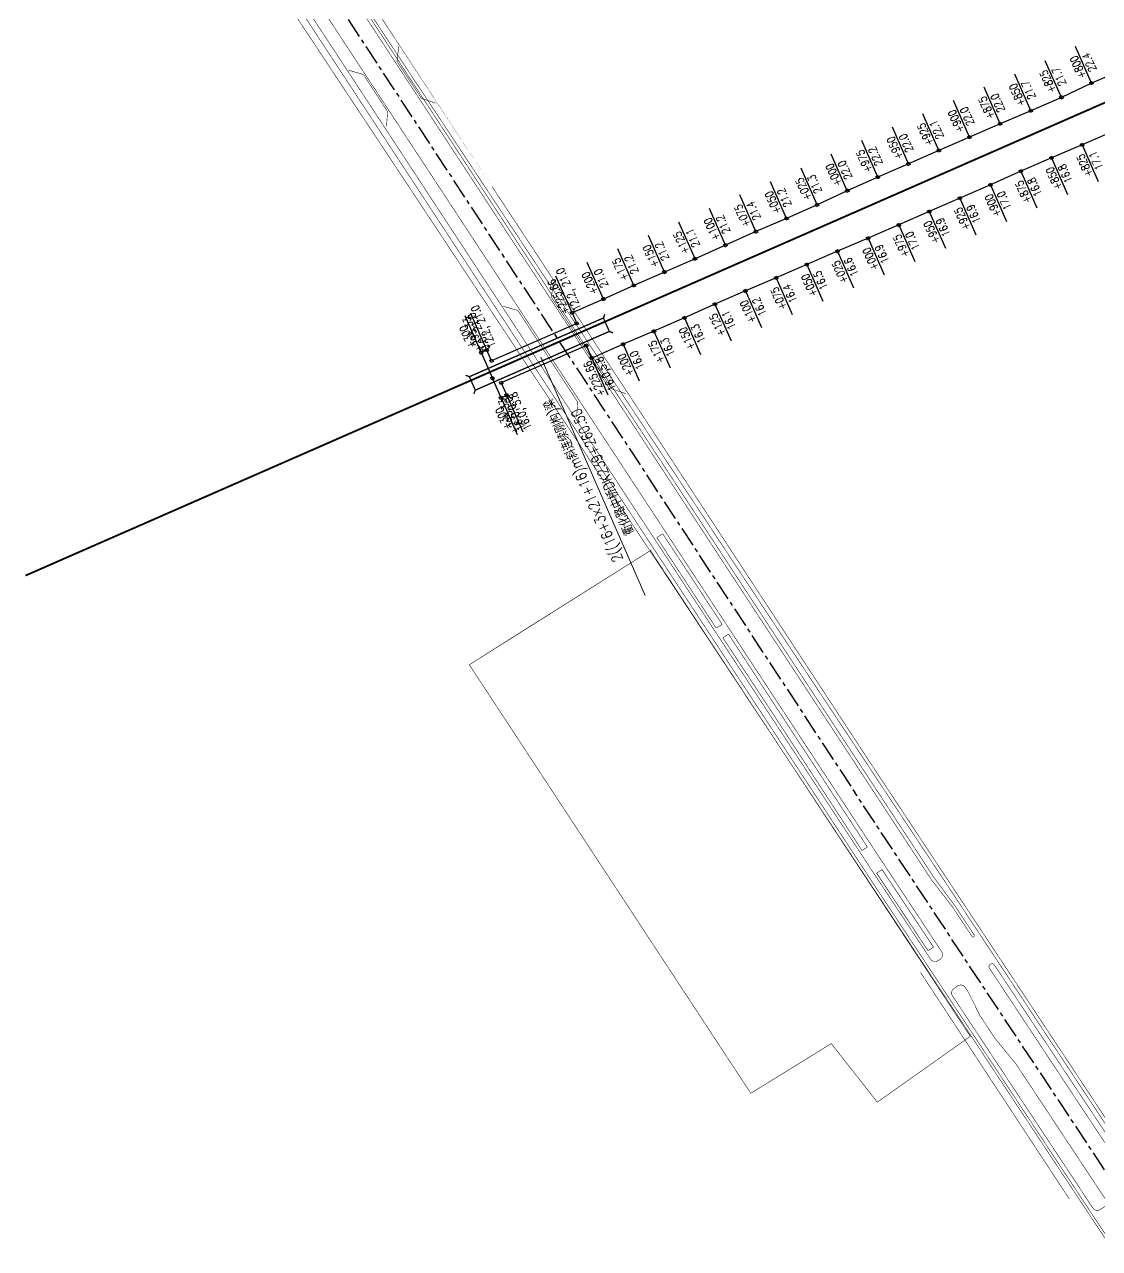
# Model space of a CAD drawing. Extents: x 10519 to 17598, y -625 to 2857.
# Drawn here: x 11563 to 12368, y 953 to 1870 of the extents above; entities that cross this region are included whole.
import ezdxf
from ezdxf.enums import TextEntityAlignment as Align

# ---------------------------------------------------------------- set-up
doc = ezdxf.new("R2010")
doc.units = 0
doc.header["$MEASUREMENT"] = 0
doc.linetypes.add('CENTER', pattern=[2, 1.25, -0.25, 0.25, -0.25])
doc.linetypes.add('CENTERX2', pattern=[4, 2.5, -0.5, 0.5, -0.5])
for name, color, linetype in [('00000衢化东路中线', 1, 'CENTER'), ('00000道路边线', 2, 'CONTINUOUS'), ('0000铁路', 105, 'CONTINUOUS')]:
    doc.layers.add(name, color=color, linetype=linetype)
doc.styles.get("Standard").update_dxf_attribs({"font": 'txt8.shx', "width": 0.8, "bigfont": 'hz.shx'})

msp = doc.modelspace()

# ---------------------------------------------------------------- linework, layer by layer
at = {"layer": '00000衢化东路中线', "color": 6, "linetype": 'CENTERX2', "ltscale": 6}
for p in [(11687.09, 2054.65), (11687.09, 2054.65), (11687.09, 2054.65), (11687.09, 2054.65), (12742.82, 451.49), (12742.82, 451.49), (12742.82, 451.49), (12742.82, 451.49)]:
    msp.add_line(p, (12185.03, 1294.77), dxfattribs=at)
at = {"layer": '00000道路边线', "const_width": 0.4}
for points in [[(11877.13, 2151.13, 0.01026), (11852.78, 2137.09, -0.086815), (12072.86, 2222.57, -0.416152), (12090.53, 2210.7), (12092.66, 2199.64), (12090.53, 2210.7, 0.416152), (12072.86, 2222.57, 0.086815), (11852.78, 2137.09), (11757.43, 2079.46), (11852.78, 2137.09), (11731.57, 2063.83), (11852.78, 2137.09), (11730.88, 2063.41, 0.426258), (11722.96, 2028.21), (12385.43, 1027.18, 0.414219), (12420.07, 1020.13), (12791.91, 1266.22, 0.558152), (12791.1, 1291.74), (12579.32, 1413.18)], [(11563.61, 1964.64), (11651.42, 2017.72, -0.403535), (11685.26, 2010.03), (11868.2, 1730.96), (12038.15, 1471.7), (12140.75, 1315.19), (12195.3, 1231.98)], [(12192.82, 1262.2), (11728.73, 1969.24, 0.414041), (11723.19, 1970.39), (11721.94, 1969.57, 0.414214), (11720.79, 1964.03), (12199.06, 1234.45)], [(12192.82, 1262.2), (12250.19, 1175.28, -0.414214), (12249.06, 1169.74), (12247.39, 1168.64, -0.414214), (12241.85, 1169.77), (12199.06, 1234.45)], [(11563.61, 155.12), (12484.84, 764.36), (12484.85, 764.4, 0.414262), (12490.78, 793.5), (12479.31, 810.83), (12469.24, 826.05), (12444.47, 863.49, 0.066139), (12439.28, 869.45), (12429.17, 878.36), (12195.26, 1231.93), (12349.57, 998.68), (12429.17, 878.36), (12195.26, 1231.93)], [(12242.6, 1229.13), (12257.98, 1209.33), (12272.92, 1186.73, 0.414214), (12274.31, 1186.44), (12274.31, 1186.44, 0.414214), (12274.59, 1187.83)], [(12391.51, 1011.51), (12312.6, 1130.78), (12289.68, 1165.44, 0.414214), (12286.91, 1166), (12286.49, 1165.73, 0.414214), (12285.93, 1162.95), (12308.85, 1128.3), (12387.76, 1009.03, 0.414214), (12390.53, 1008.46), (12390.95, 1008.74, 0.414214), (12391.51, 1011.51)]]:
    msp.add_lwpolyline(points, format="xyb", dxfattribs=at)
for points in [[(11913.41, 1748.63), (11749.09, 1999.29)], [(11868.2, 1730.96), (11705.93, 1978.49)], [(12038.15, 1471.7), (11868.2, 1730.96)], [(11896.22, 1390.42), (12031.97, 1476.04), (12271.62, 1111.91), (12201.93, 1062.59), (12167.42, 1106.47), (12107.13, 1069.23)], [(11896.22, 1390.42), (12031.97, 1476.04), (12271.62, 1111.91), (12201.93, 1062.59), (12167.42, 1106.47), (12107.13, 1069.23)], [(11896.76, 1390.93), (12032.73, 1476.52)], [(12140.75, 1315.19), (12038.15, 1471.7)], [(12195.3, 1231.98), (12140.75, 1315.19)]]:
    msp.add_lwpolyline(points, close=True, dxfattribs=at)
for points in [[(11692.32, 1988.44), (12352.79, 990.43), (12392.19, 930.89), (12467.3, 817.4), (12485.07, 790.53), (12480.36, 767.39), (11563.61, 161.11)], [(11747.18, 1983.97), (11751.95, 1977.6), (12242.55, 1229.21)], [(11749.75, 1985.52), (12214.57, 1276.46), (12244.69, 1230.5), (12259.64, 1210.43), (12274.59, 1187.83)], [(11843.45, 1854.16), (11841.98, 1842.75), (11860.36, 1815.03), (11870.92, 1811.39)], [(11843.45, 1854.16), (11841.98, 1842.75), (11860.36, 1815.03), (11870.92, 1811.39)], [(11843.45, 1854.16), (11841.98, 1842.75), (11860.36, 1815.03), (11870.92, 1811.39)], [(11805.84, 1836.07), (11816.88, 1832.85), (11835.02, 1804.97), (11834.14, 1793.83)], [(11805.84, 1836.07), (11816.88, 1832.85), (11835.02, 1804.97), (11834.14, 1793.83)], [(11805.84, 1836.07), (11816.88, 1832.85), (11835.02, 1804.97), (11834.14, 1793.83)], [(11805.84, 1836.07), (11816.88, 1832.85), (11835.02, 1804.97), (11834.14, 1793.83)], [(11805.84, 1836.07), (11816.88, 1832.85), (11835.02, 1804.97), (11834.14, 1793.83)], [(11913.41, 1748.63), (11966.57, 1667.9), (12067.96, 1513.34), (12198.32, 1314.44), (12386.55, 1030.02), (12420.84, 1023.04), (12386.52, 1030.02)], [(11959.21, 1677.28), (11957.75, 1665.87), (12002.83, 1597.3), (12013.39, 1593.66)], [(11921.61, 1659.19), (11932.64, 1655.97), (11977.49, 1587.24), (11976.61, 1576.1)], [(12041.15, 1488.6), (12036.72, 1485.77)], [(12081.22, 1417.9), (12085.67, 1420.71), (12041.15, 1488.6)], [(12036.72, 1485.77), (12081.22, 1417.9)], [(12090.45, 1413.4), (12086.2, 1410.68)], [(12131.95, 1349.72), (12090.45, 1413.4)], [(12086.2, 1410.68), (12123.54, 1354.01)], [(12123.54, 1354.01), (12190.46, 1251.23)], [(12194.53, 1253.83), (12131.95, 1349.72)], [(12190.46, 1251.23), (12194.53, 1253.83)], [(12201.36, 1234.41), (12229.63, 1191.72), (12230.02, 1190.96), (12233.72, 1185.46)], [(12244.06, 1178.68), (12205.52, 1236.88), (12201.38, 1234.24)], [(12201.38, 1234.24), (12208.47, 1223.57), (12239.88, 1176.2)], [(12244.11, 1178.68), (12224.8, 1207.83), (12205.5, 1236.99)], [(12235.32, 1183.14), (12235.76, 1182.27), (12239.9, 1176.29)], [(12239.88, 1176.2), (12244.06, 1178.68)], [(12234.34, 1159.77), (12345.77, 990.05)]]:
    msp.add_lwpolyline(points, dxfattribs=at)
msp.add_lwpolyline([(12305.87, 1091.13), (12373.06, 989.56, -0.414214), (12371.93, 984.01), (12369.01, 982.08, -0.414214), (12363.47, 983.21), (12258.26, 1142.25, -0.414214), (12259.39, 1147.79), (12262.3, 1149.72, -0.414214), (12267.85, 1148.6), (12270, 1145.34), (12278.95, 1127.28), (12289.99, 1110.6)], format="xyb", close=True, dxfattribs=at)
at = {"layer": '0000铁路'}
for p, q in [((12362.48, 1826.41, -145.26), (12350.44, 1853.89, -145.26)), ((12339.86, 1815.73, -145.26), (12327.82, 1843.21, -145.26)), ((12385.5, 1836.17, -145.26), (12362.48, 1826.41, -145.26)), ((12316.97, 1805.7, -145.26), (12304.92, 1833.17, -145.26)), ((12362.48, 1826.41, -145.26), (12339.86, 1815.73, -145.26)), ((12293.95, 1795.94, -145.26), (12281.91, 1823.41, -145.26)), ((12271.05, 1785.9, -145.26), (12259.01, 1813.38, -145.26)), ((12339.86, 1815.73, -145.26), (12316.97, 1805.7, -145.26)), ((12248.11, 1775.96, -145.26), (12236.07, 1803.43, -145.26)), ((12316.97, 1805.7, -145.26), (12293.95, 1795.94, -145.26)), ((12225.26, 1765.83, -145.26), (12213.21, 1793.31, -145.26)), ((12293.95, 1795.94, -145.26), (12271.05, 1785.9, -145.26)), ((12378.34, 1790.23, -145.26), (12355.44, 1780.2, -145.26)), ((12202.28, 1755.98, -145.26), (12190.24, 1783.45, -145.26)), ((12271.05, 1785.9, -145.26), (12248.11, 1775.96, -145.26)), ((12355.44, 1780.2, -145.26), (12332.42, 1770.44, -145.26)), ((12355.44, 1780.2, -145.26), (12367.48, 1752.72, -145.26)), ((12179.46, 1745.76, -145.26), (12167.42, 1773.23, -145.26)), ((12248.11, 1775.96, -145.26), (12225.26, 1765.83, -145.26)), ((12156.85, 1735.08, -145.26), (12144.8, 1762.56, -145.26)), ((12225.26, 1765.83, -145.26), (12202.28, 1755.98, -145.26)), ((12332.42, 1770.44, -145.26), (12309.52, 1760.4, -145.26)), ((12332.42, 1770.44, -145.26), (12344.46, 1742.96, -145.26)), ((12133.99, 1724.95, -145.26), (12121.95, 1752.43, -145.26)), ((12202.28, 1755.98, -145.26), (12179.46, 1745.76, -145.26)), ((12309.52, 1760.4, -145.26), (12286.71, 1750.18, -145.26)), ((12309.52, 1760.4, -145.26), (12321.57, 1732.92, -145.26)), ((12179.46, 1745.76, -145.26), (12156.85, 1735.08, -145.26)), ((12286.71, 1750.18, -145.26), (12263.77, 1740.24, -145.26)), ((12286.71, 1750.18, -145.26), (12298.75, 1722.7, -145.26)), ((12111.01, 1715.1, -145.26), (12098.97, 1742.58, -145.26)), ((12156.85, 1735.08, -145.26), (12133.99, 1724.95, -145.26)), ((12263.77, 1740.24, -145.26), (12240.87, 1730.2, -145.26)), ((12263.77, 1740.24, -145.26), (12275.81, 1712.76, -145.26)), ((12088.2, 1704.88, -145.26), (12076.15, 1732.36, -145.26)), ((12133.99, 1724.95, -145.26), (12111.01, 1715.1, -145.26)), ((12240.87, 1730.2, -145.26), (12218.02, 1720.07, -145.26)), ((12240.87, 1730.2, -145.26), (12252.92, 1702.72, -145.26)), ((12065.34, 1694.75, -145.26), (12053.3, 1722.23, -145.26)), ((12218.02, 1720.07, -145.26), (12195.08, 1710.13, -145.26)), ((12218.02, 1720.07, -145.26), (12230.06, 1692.6, -145.26)), ((12042.4, 1684.81, -145.26), (12030.36, 1712.29, -145.26)), ((12111.01, 1715.1, -145.26), (12088.2, 1704.88, -145.26)), ((12195.08, 1710.13, -145.26), (12172.06, 1700.37, -145.26)), ((12195.08, 1710.13, -145.26), (12207.12, 1682.65, -145.26)), ((12019.5, 1674.77, -145.26), (12007.46, 1702.25, -145.26)), ((12088.2, 1704.88, -145.26), (12065.34, 1694.75, -145.26)), ((12172.06, 1700.37, -145.26), (12149.12, 1690.42, -145.26)), ((12172.06, 1700.37, -145.26), (12184.1, 1672.89, -145.26)), ((11996.69, 1664.56, -145.26), (11984.64, 1692.03, -145.26)), ((12065.34, 1694.75, -145.26), (12042.4, 1684.81, -145.26)), ((12149.12, 1690.42, -145.26), (12126.19, 1680.48, -145.26)), ((12149.12, 1690.42, -145.26), (12161.17, 1662.95, -145.26)), ((11973.19, 1654.25, -145.26), (11961.14, 1681.73, -145.26)), ((12042.4, 1684.81, -145.26), (12019.5, 1674.77, -145.26)), ((12126.19, 1680.48, -145.26), (12103.21, 1670.63, -145.26)), ((12126.19, 1680.48, -145.26), (12138.23, 1653, -145.26)), ((12019.5, 1674.77, -145.26), (11996.69, 1664.56, -145.26)), ((12103.21, 1670.63, -145.26), (12080.27, 1660.68, -145.26)), ((12103.21, 1670.63, -145.26), (12115.25, 1643.15, -145.26)), ((11996.69, 1664.56, -145.26), (11973.19, 1654.25, -145.26)), ((12080.27, 1660.68, -145.26), (12057.45, 1650.46, -145.26)), ((12080.27, 1660.68, -145.26), (12092.31, 1633.21, -145.26)), ((11905.11, 1624.42, -145.26), (11893.06, 1651.89, -145.26)), ((11909.37, 1626.28, -145.26), (11897.32, 1653.76, -145.26)), ((11973.19, 1654.25, -145.26), (11976.71, 1646.19, -145.26)), ((11976.71, 1646.19, -145.26), (11912.91, 1618.23, -145.26)), ((12057.45, 1650.46, -145.26), (12034.56, 1640.43, -145.26)), ((12057.45, 1650.46, -145.26), (12069.5, 1622.99, -145.26)), ((12034.56, 1640.43, -145.26), (12011.54, 1630.67, -145.26)), ((12034.56, 1640.43, -145.26), (12046.6, 1612.95, -145.26)), ((11909.37, 1626.28, -145.26), (11905.11, 1624.42, -145.26)), ((11905.11, 1624.42, -145.26), (11913.53, 1605.18, -145.26)), ((11912.91, 1618.23, -145.26), (11909.37, 1626.28, -145.26)), ((11983.93, 1629.7, -145.26), (11920.13, 1601.74, -145.26)), ((11988.04, 1620.37, -145.26), (11983.93, 1629.7, -145.26)), ((12011.54, 1630.67, -145.26), (11988.04, 1620.37, -145.26)), ((12011.54, 1630.67, -145.26), (12023.58, 1603.19, -145.26)), ((11988.04, 1620.37, -145.26), (12000.08, 1592.89, -145.26)), ((11919.96, 1590.53, -145.26), (11913.53, 1605.18, -145.26)), ((11920.13, 1601.74, -145.26), (11924.22, 1592.39, -145.26)), ((11924.22, 1592.39, -145.26), (11919.96, 1590.53, -145.26)), ((11919.96, 1590.53, -145.26), (11932, 1563.05, -145.26)), ((11924.22, 1592.39, -145.26), (11936.26, 1564.92, -145.26))]:
    msp.add_line(p, q, dxfattribs=at)
at = {"layer": '0000铁路', "lineweight": 0}
msp.add_line((11949.71, 1621.03, -145.26), (12027.98, 1442.44, -145.26), dxfattribs=at)
at = {"layer": '0000铁路', "linetype": 'Continuous', "ltscale": 2, "elevation": -145.26}
for points in [[(12361.97, 1825.09), (12361.16, 1826.92), (12362.99, 1827.73), (12363.8, 1825.9), (12361.97, 1825.09)], [(12339.35, 1814.42), (12338.55, 1816.25), (12340.38, 1817.05), (12341.18, 1815.22), (12339.35, 1814.42)], [(12316.45, 1804.38), (12315.65, 1806.21), (12317.48, 1807.01), (12318.28, 1805.18), (12316.45, 1804.38)], [(12293.43, 1794.62), (12292.63, 1796.45), (12294.46, 1797.25), (12295.27, 1795.42), (12293.43, 1794.62)], [(12270.54, 1784.58), (12269.73, 1786.42), (12271.57, 1787.22), (12272.37, 1785.39), (12270.54, 1784.58)], [(12354.93, 1778.88), (12354.12, 1780.71), (12355.95, 1781.51), (12356.76, 1779.68), (12354.93, 1778.88)], [(12247.6, 1774.64), (12246.8, 1776.47), (12248.63, 1777.27), (12249.43, 1775.44), (12247.6, 1774.64)], [(12331.91, 1769.12), (12331.1, 1770.95), (12332.94, 1771.75), (12333.74, 1769.92), (12331.91, 1769.12)], [(12224.74, 1764.51), (12223.94, 1766.34), (12225.77, 1767.15), (12226.57, 1765.31), (12224.74, 1764.51)], [(12309.01, 1759.08), (12308.21, 1760.91), (12310.04, 1761.72), (12310.84, 1759.89), (12309.01, 1759.08)], [(12201.77, 1754.66), (12200.96, 1756.49), (12202.79, 1757.29), (12203.6, 1755.46), (12201.77, 1754.66)], [(12178.95, 1744.44), (12178.15, 1746.27), (12179.98, 1747.07), (12180.78, 1745.24), (12178.95, 1744.44)], [(12286.19, 1748.86), (12285.39, 1750.7), (12287.22, 1751.5), (12288.03, 1749.67), (12286.19, 1748.86)], [(12156.33, 1733.76), (12155.53, 1735.6), (12157.36, 1736.4), (12158.16, 1734.57), (12156.33, 1733.76)], [(12263.26, 1738.92), (12262.45, 1740.75), (12264.28, 1741.55), (12265.09, 1739.72), (12263.26, 1738.92)], [(12133.48, 1723.64), (12132.67, 1725.47), (12134.5, 1726.27), (12135.31, 1724.44), (12133.48, 1723.64)], [(12240.36, 1728.88), (12239.56, 1730.72), (12241.39, 1731.52), (12242.19, 1729.69), (12240.36, 1728.88)], [(12110.5, 1713.78), (12109.69, 1715.62), (12111.53, 1716.42), (12112.33, 1714.59), (12110.5, 1713.78)], [(12217.5, 1718.76), (12216.7, 1720.59), (12218.53, 1721.39), (12219.33, 1719.56), (12217.5, 1718.76)], [(12194.56, 1708.81), (12193.76, 1710.64), (12195.59, 1711.45), (12196.4, 1709.62), (12194.56, 1708.81)], [(12087.68, 1703.56), (12086.88, 1705.4), (12088.71, 1706.2), (12089.51, 1704.37), (12087.68, 1703.56)], [(12171.55, 1699.05), (12170.74, 1700.88), (12172.58, 1701.69), (12173.38, 1699.85), (12171.55, 1699.05)], [(12064.82, 1693.44), (12064.02, 1695.27), (12065.85, 1696.07), (12066.66, 1694.24), (12064.82, 1693.44)], [(12148.61, 1689.11), (12147.81, 1690.94), (12149.64, 1691.74), (12150.44, 1689.91), (12148.61, 1689.11)], [(12041.89, 1683.49), (12041.08, 1685.32), (12042.92, 1686.13), (12043.72, 1684.3), (12041.89, 1683.49)], [(12125.67, 1679.16), (12124.87, 1680.99), (12126.7, 1681.8), (12127.5, 1679.97), (12125.67, 1679.16)], [(12018.99, 1673.46), (12018.19, 1675.29), (12020.02, 1676.09), (12020.82, 1674.26), (12018.99, 1673.46)], [(12102.69, 1669.31), (12101.89, 1671.14), (12103.72, 1671.94), (12104.53, 1670.11), (12102.69, 1669.31)], [(11996.17, 1663.24), (11995.37, 1665.07), (11997.2, 1665.87), (11998, 1664.04), (11996.17, 1663.24)], [(12079.76, 1659.37), (12078.95, 1661.2), (12080.79, 1662), (12081.59, 1660.17), (12079.76, 1659.37)], [(11972.67, 1652.94), (11971.87, 1654.77), (11973.7, 1655.57), (11974.5, 1653.74), (11972.67, 1652.94)], [(12056.94, 1649.15), (12056.14, 1650.98), (12057.97, 1651.78), (12058.77, 1649.95), (12056.94, 1649.15)], [(11976.19, 1644.87), (11975.39, 1646.71), (11977.22, 1647.51), (11978.03, 1645.68), (11976.19, 1644.87)], [(12034.04, 1639.11), (12033.24, 1640.94), (12035.07, 1641.75), (12035.87, 1639.91), (12034.04, 1639.11)], [(11904.59, 1623.1), (11903.79, 1624.93), (11905.62, 1625.73), (11906.42, 1623.9), (11904.59, 1623.1)], [(11908.85, 1624.97), (11908.05, 1626.8), (11909.88, 1627.6), (11910.68, 1625.77), (11908.85, 1624.97)], [(11983.42, 1628.39), (11982.62, 1630.22), (11984.45, 1631.02), (11985.25, 1629.19), (11983.42, 1628.39)], [(12011.03, 1629.35), (12010.22, 1631.18), (12012.05, 1631.98), (12012.86, 1630.15), (12011.03, 1629.35)], [(11912.39, 1616.91), (11911.59, 1618.74), (11913.42, 1619.54), (11914.23, 1617.71), (11912.39, 1616.91)], [(11987.52, 1619.05), (11986.72, 1620.88), (11988.55, 1621.68), (11989.36, 1619.85), (11987.52, 1619.05)], [(11913.01, 1603.86), (11912.21, 1605.69), (11914.04, 1606.5), (11914.85, 1604.66), (11913.01, 1603.86)], [(11913.01, 1603.86), (11912.21, 1605.69), (11914.04, 1606.5), (11914.85, 1604.66), (11913.01, 1603.86)], [(11919.62, 1600.42), (11918.82, 1602.26), (11920.65, 1603.06), (11921.45, 1601.23), (11919.62, 1600.42)], [(11919.45, 1589.21), (11918.64, 1591.04), (11920.47, 1591.85), (11921.28, 1590.01), (11919.45, 1589.21)], [(11923.7, 1591.08), (11922.9, 1592.91), (11924.73, 1593.71), (11925.54, 1591.88), (11923.7, 1591.08)]]:
    msp.add_lwpolyline(points, dxfattribs=at)
at = {"layer": '0000铁路', "linetype": 'Continuous', "ltscale": 2, "const_width": 1.4, "elevation": -145.26}
msp.add_lwpolyline([(12377.9, 1814.17), (12368.74, 1810.16), (12359.58, 1806.14), (12350.42, 1802.13), (12341.26, 1798.11), (12332.1, 1794.1), (12322.94, 1790.08), (12313.79, 1786.07), (12304.63, 1782.06), (12295.47, 1778.04), (12286.31, 1774.03), (12277.15, 1770.01), (12267.99, 1766), (12258.83, 1761.98), (12249.67, 1757.97), (12240.51, 1753.96), (12231.36, 1749.94), (12222.2, 1745.93), (12213.04, 1741.91), (12203.88, 1737.9), (12194.72, 1733.88), (12185.56, 1729.87), (12176.4, 1725.85), (12167.24, 1721.84), (12158.08, 1717.83), (12148.93, 1713.81), (12139.77, 1709.8), (12130.61, 1705.78), (12121.45, 1701.77), (12112.29, 1697.75), (12103.13, 1693.74), (12093.97, 1689.73), (12084.81, 1685.71), (12075.65, 1681.7), (12066.5, 1677.68), (12057.34, 1673.67), (12048.18, 1669.65), (12039.02, 1665.64), (12029.86, 1661.63), (12020.7, 1657.61), (12011.54, 1653.6), (12002.38, 1649.58), (11993.22, 1645.57), (11984.07, 1641.55), (11974.91, 1637.54), (11965.75, 1633.53), (11956.59, 1629.51), (11947.43, 1625.5), (11938.27, 1621.48), (11929.11, 1617.47), (11919.95, 1613.45), (11910.79, 1609.44), (11901.64, 1605.43), (11892.48, 1601.41), (11883.32, 1597.4), (11874.16, 1593.38), (11865, 1589.37), (11855.84, 1585.35), (11846.68, 1581.34), (11837.52, 1577.33), (11828.36, 1573.31), (11819.21, 1569.3), (11810.05, 1565.28), (11800.89, 1561.27), (11791.73, 1557.25), (11782.57, 1553.24), (11773.41, 1549.22), (11764.25, 1545.21), (11755.09, 1541.2), (11745.93, 1537.18), (11736.78, 1533.17), (11727.62, 1529.15), (11718.46, 1525.14), (11709.3, 1521.12), (11700.14, 1517.11), (11690.98, 1513.1), (11681.82, 1509.08), (11672.66, 1505.07), (11663.5, 1501.05), (11654.35, 1497.04), (11645.19, 1493.02), (11636.03, 1489.01), (11626.87, 1485), (11617.71, 1480.98), (11608.55, 1476.97), (11599.39, 1472.95), (11590.23, 1468.94), (11581.07, 1464.92), (11571.92, 1460.91), (11563.61, 1457.27)], dxfattribs=at)
at = {"layer": '0000铁路', "const_width": 1, "elevation": -145.26}
for points in [[(11996.71, 1650.37), (11997.8, 1653.17)], [(11996.71, 1650.37), (11991.93, 1648.28), (11987.15, 1646.18), (11982.36, 1644.08), (11977.58, 1641.99), (11972.8, 1639.89), (11968.02, 1637.8), (11963.23, 1635.7), (11958.45, 1633.6), (11953.67, 1631.51), (11948.89, 1629.41), (11944.1, 1627.31), (11939.32, 1625.22), (11934.54, 1623.12), (11929.75, 1621.03), (11924.97, 1618.93), (11920.19, 1616.83), (11915.41, 1614.74), (11910.62, 1612.64), (11905.84, 1610.54), (11901.06, 1608.45), (11896.28, 1606.35)], [(12001.13, 1640.3), (11996.71, 1650.37)], [(12001.13, 1640.3), (11996.35, 1638.2), (11991.56, 1636.11), (11986.78, 1634.01), (11982, 1631.91), (11977.21, 1629.82), (11972.43, 1627.72), (11967.65, 1625.62), (11962.87, 1623.53), (11958.08, 1621.43), (11953.3, 1619.34), (11948.52, 1617.24), (11943.74, 1615.14), (11938.95, 1613.05), (11934.17, 1610.95), (11929.39, 1608.85), (11924.61, 1606.76), (11919.82, 1604.66), (11915.04, 1602.57), (11910.26, 1600.47), (11905.47, 1598.37), (11900.69, 1596.28)], [(12001.13, 1640.3), (12003.92, 1639.21)], [(11896.28, 1606.35), (11893.48, 1607.44)], [(11900.69, 1596.28), (11896.28, 1606.35)], [(11900.69, 1596.28), (11899.6, 1593.48)]]:
    msp.add_lwpolyline(points, dxfattribs=at)

# ---------------------------------------------------------------- texts
at = {"layer": '0000铁路', "width": 0.8}
for s, p in [('+800', (12354.99, 1839.51, -145.26)), ('22.4', (12363.42, 1843.2, -145.26)), ('+825', (12332.38, 1828.83, -145.26)), ('21.7', (12340.8, 1832.52, -145.26)), ('21.7', (12317.91, 1822.49, -145.26)), ('22.0', (12294.89, 1812.73, -145.26)), ('+850', (12309.48, 1818.79, -145.26)), ('22.0', (12271.99, 1802.69, -145.26)), ('+875', (12286.46, 1809.03, -145.26)), ('+900', (12263.57, 1799, -145.26)), ('+925', (12240.63, 1789.05, -145.26)), ('22.1', (12249.05, 1792.75, -145.26)), ('+950', (12217.77, 1778.93, -145.26)), ('22.0', (12226.2, 1782.62, -145.26)), ('+975', (12194.79, 1769.07, -145.26)), ('22.2', (12203.22, 1772.77, -145.26)), ('+825', (12360, 1765.82, -145.26)), ('17.1', (12368.42, 1769.51, -145.26)), ('+000', (12171.98, 1758.85, -145.26)), ('22.0', (12180.4, 1762.55, -145.26)), ('+850', (12336.98, 1756.06, -145.26)), ('16.8', (12345.4, 1759.75, -145.26)), ('+025', (12149.36, 1748.18, -145.26)), ('21.3', (12157.79, 1751.87, -145.26)), ('+875', (12314.08, 1746.02, -145.26)), ('16.8', (12322.51, 1749.71, -145.26)), ('+050', (12126.5, 1738.05, -145.26)), ('21.2', (12134.93, 1741.74, -145.26)), ('17.0', (12299.69, 1739.49, -145.26)), ('+075', (12103.53, 1728.2, -145.26)), ('21.4', (12111.95, 1731.89, -145.26)), ('16.9', (12276.75, 1729.55, -145.26)), ('+900', (12291.26, 1735.8, -145.26)), ('21.2', (12089.13, 1721.67, -145.26)), ('+925', (12268.33, 1725.86, -145.26)), ('21.1', (12066.28, 1711.54, -145.26)), ('+100', (12080.71, 1717.98, -145.26)), ('+950', (12245.43, 1715.82, -145.26)), ('16.9', (12253.86, 1719.51, -145.26)), ('21.2', (12043.34, 1701.6, -145.26)), ('+125', (12057.85, 1707.85, -145.26)), ('+975', (12222.57, 1705.69, -145.26)), ('17.0', (12231, 1709.39, -145.26)), ('21.2', (12020.44, 1691.56, -145.26)), ('+150', (12034.91, 1697.91, -145.26)), ('+000', (12199.63, 1695.75, -145.26)), ('16.9', (12208.06, 1699.44, -145.26)), ('+175', (12012.02, 1687.87, -145.26)), ('+025', (12176.62, 1685.99, -145.26)), ('16.6', (12185.04, 1689.68, -145.26)), ('+225.66', (11965.7, 1667.35, -145.26)), ('+200', (11989.2, 1677.65, -145.26)), ('21.0', (11997.63, 1681.34, -145.26)), ('+050', (12153.68, 1676.04, -145.26)), ('16.5', (12162.11, 1679.74, -145.26)), ('+075', (12130.74, 1666.1, -145.26)), ('16.4', (12139.17, 1669.79, -145.26)), ('+100', (12107.76, 1656.25, -145.26)), ('16.2', (12116.19, 1659.94, -145.26)), ('+125', (12084.83, 1646.3, -145.26)), ('16.1', (12093.25, 1650, -145.26)), ('+300', (11897.62, 1637.51, -145.26)), ('+295.33', (11901.88, 1639.38, -145.26)), ('+150', (12062.01, 1636.08, -145.26)), ('16.3', (12070.44, 1639.78, -145.26)), ('16.3', (12047.54, 1629.74, -145.26)), ('16.0', (12024.52, 1619.98, -145.26)), ('+175', (12039.11, 1626.05, -145.26)), ('+225.66', (11992.59, 1605.99, -145.26)), ('16.0,5.8', (12001.02, 1609.68, -145.26)), ('+200', (12016.1, 1616.29, -145.26)), ('+295.33', (11928.77, 1578.01, -145.26)), ('16.0,0.0', (11932.94, 1579.84, -145.26)), ('+300', (11924.52, 1576.15, -145.26))]:
    msp.add_text(s, height=6, rotation=113.66774, dxfattribs=at).set_placement(p, align=Align.CENTER)
for s, p in [('12.2, 21.0', (11980.15, 1657.31, -145.26)), ('0.0, 21.0', (11912.07, 1627.47, -145.26)), ('12.2, 21.0', (11916.33, 1629.33, -145.26))]:
    msp.add_text(s, height=6, rotation=113.66774, dxfattribs=at).set_placement(p)
msp.add_text('16.0, 5.8', height=6, rotation=113.66774, dxfattribs=at).set_placement((11931.18, 1595.45, -145.26), align=Align.RIGHT)
for s, p in [('2((16+3×21+16)m斜连续刚构)梁', (11981.88, 1528.68, -145.26)), ('衢化路中桥DK239+260.50', (11995.81, 1534.79, -145.26))]:
    msp.add_text(s, height=8, rotation=113.66774, dxfattribs=at).set_placement(p, align=Align.MIDDLE)

doc.saveas('drawing.dxf')
